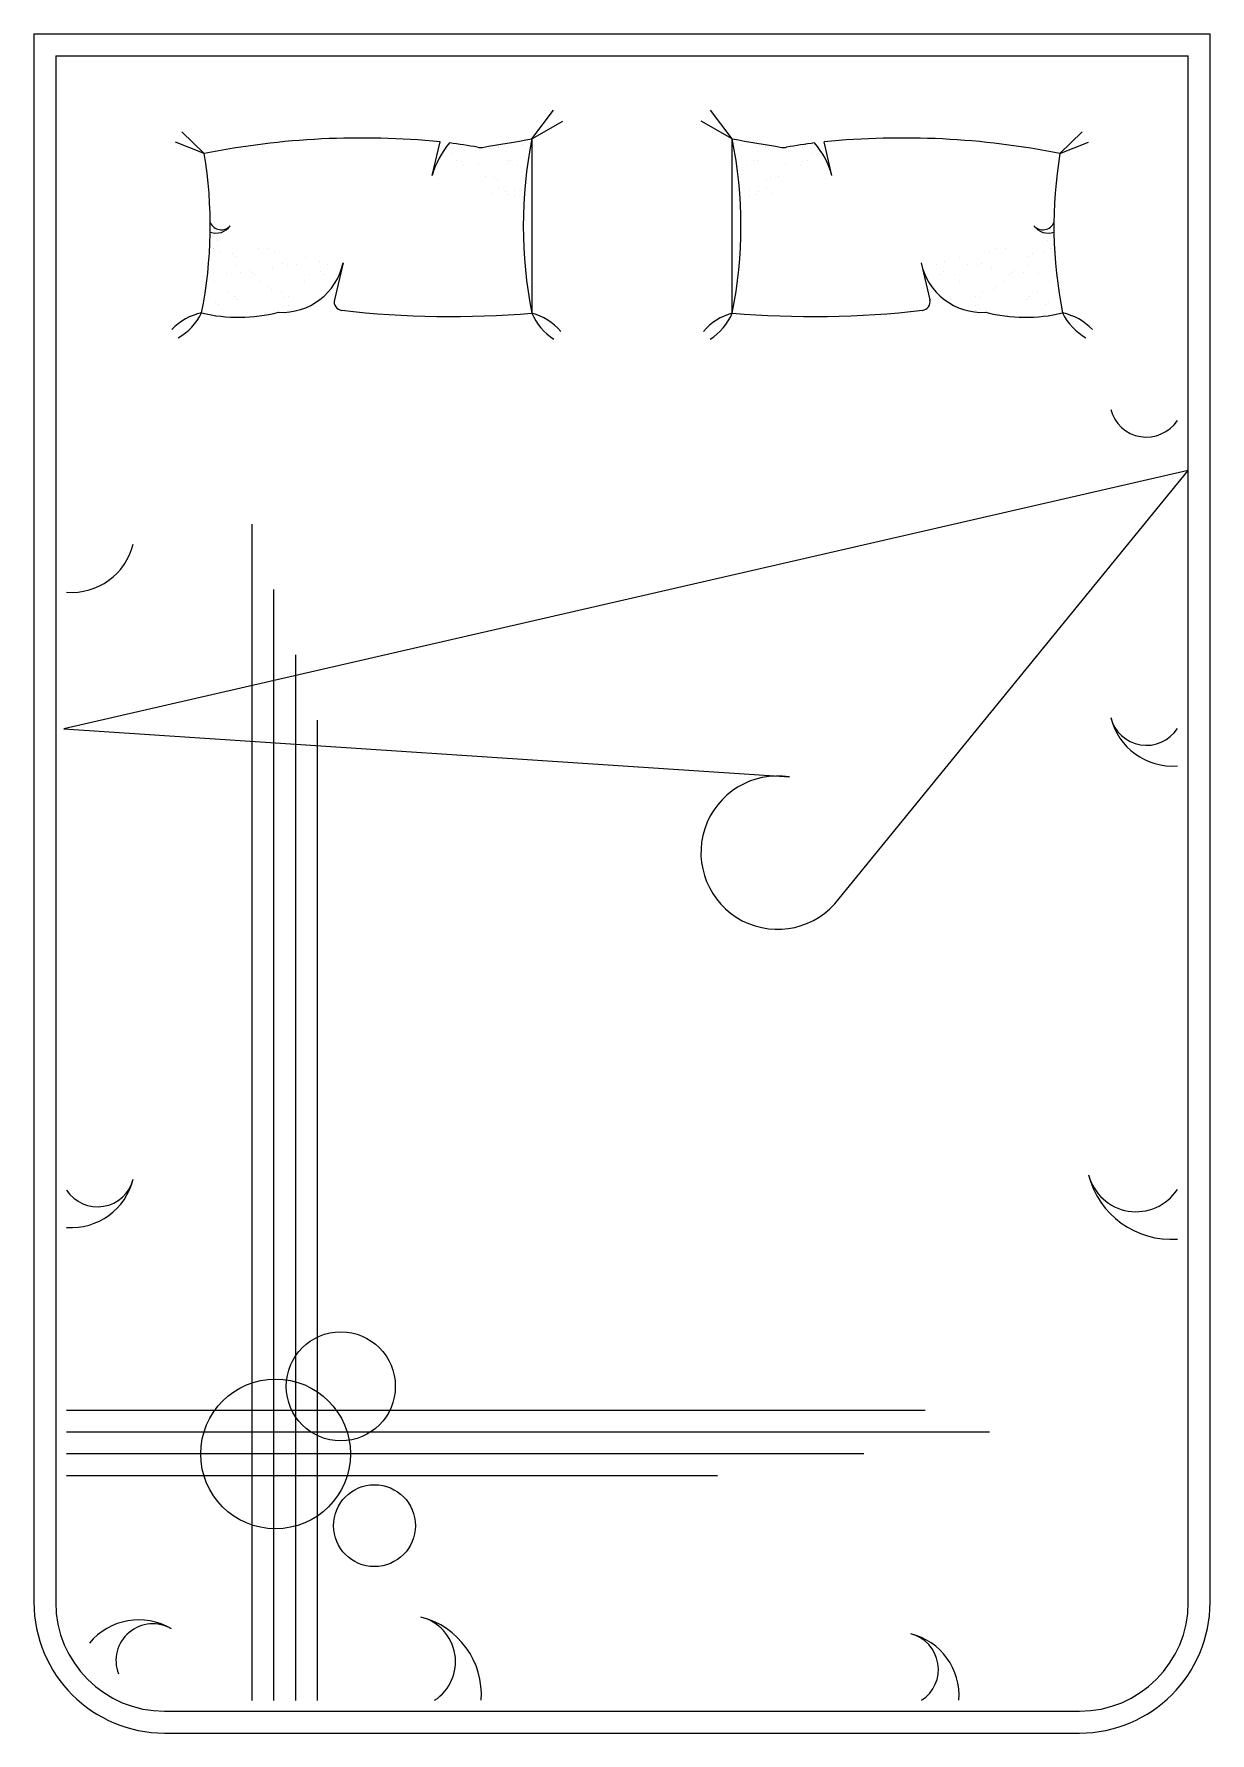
# Model space of a CAD drawing. Header units: inches. Extents: x -2685 to 1781, y -2841 to -270.
# Drawn here: x -2684.71 to -2679.31, y -277.82 to -270.02 of the extents above; entities that cross this region are included whole.
import ezdxf

# ---------------------------------------------------------------- set-up
doc = ezdxf.new("R2010")
doc.units = ezdxf.units.IN
doc.header["$MEASUREMENT"] = 0
doc.layers.add('FURNITURE', color=40, linetype='Continuous')

# ---------------------------------------------------------------- blocks, each defined once
blk = doc.blocks.new('DBED-4FT6')
at = {"layer": 'FURNITURE'}
for p, q in [((-27, 0), (-27, -72)), ((-27, 0), (27, 0)), ((27, -72), (27, 0)), ((-26, -1), (-26, -72)), ((-26, -1), (26, -1)), ((26, -72), (26, -1)), ((-4.135, -4.817), (-3.145, -3.501)), ((5.061, -4.817), (4.071, -3.501)), ((-19.183, -5.486), (-20.208, -4.499)), ((-4.135, -4.817), (-2.714, -4)), ((5.061, -4.817), (3.64, -4)), ((20.109, -5.486), (21.134, -4.499)), ((-19.183, -5.486), (-20.501, -4.967)), ((-8.714, -6.492), (-8.352, -4.952)), ((-7.515, -5.088), (-7.515, -5.088)), ((-7.368, -5.223), (-7.368, -5.223)), ((-6.736, -5.365), (-6.736, -5.365)), ((-6.086, -5.279), (-6.086, -5.279)), ((-5.669, -5.224), (-5.669, -5.224)), ((-4.583, -5.081), (-4.583, -5.081)), ((-4.249, -5.028), (-4.249, -5.028)), ((9.64, -6.492), (9.278, -4.952)), ((20.109, -5.486), (21.427, -4.967)), ((-8.239, -5.563), (-8.239, -5.563)), ((-7.823, -5.508), (-7.823, -5.508)), ((-7.612, -5.81), (-7.612, -5.81)), ((-7.375, -5.846), (-7.375, -5.846)), ((-7.274, -6.025), (-7.274, -6.025)), ((-6.572, -5.953), (-6.572, -5.953)), ((-5.28, -5.819), (-5.28, -5.819)), ((-5.12, -5.805), (-5.12, -5.805)), ((-4.783, -6.02), (-4.783, -6.02)), ((-8.406, -6.637), (-8.406, -6.637)), ((-6.245, -6.56), (-6.245, -6.56)), ((-5.876, -6.591), (-5.876, -6.591)), ((-5.728, -6.726), (-5.728, -6.726)), ((-5.998, -7.339), (-5.998, -7.339)), ((-5.689, -7.035), (-5.689, -7.035)), ((-5.348, -7.253), (-5.348, -7.253)), ((-5.23, -7.361), (-5.23, -7.361)), ((-4.932, -7.198), (-4.932, -7.198)), ((-4.932, -7.455), (-4.932, -7.455)), ((-18.776, -9.839), (-18.776, -9.839)), ((-18.747, -9.832), (-18.747, -9.832)), ((-18.596, -9.463), (-18.596, -9.463)), ((-18.439, -10.054), (-18.439, -10.054)), ((-17.9, -10.101), (-17.9, -10.101)), ((-16.7, -9.842), (-16.7, -9.842)), ((-16.285, -9.834), (-16.285, -9.834)), ((-15.947, -10.049), (-15.947, -10.049)), ((-17.753, -10.236), (-17.753, -10.236)), ((-17.732, -10.633), (-17.732, -10.633)), ((-17.115, -10.874), (-17.115, -10.874)), ((-16.028, -10.731), (-16.028, -10.731)), ((-15.571, -10.555), (-15.571, -10.555)), ((-15.378, -10.645), (-15.378, -10.645)), ((-14.961, -10.59), (-14.961, -10.59)), ((-14.552, -10.264), (-14.552, -10.264)), ((-13.875, -10.447), (-13.875, -10.447)), ((-13.856, -10.902), (-13.856, -10.902)), ((-13.525, -10.565), (-13.525, -10.565)), ((-12.809, -10.504), (-13.207, -12.199)), ((13.735, -10.504), (14.133, -12.199)), ((-18.697, -11.373), (-18.697, -11.373)), ((-18.181, -11.014), (-18.181, -11.014)), ((-17.531, -10.928), (-17.531, -10.928)), ((-16.957, -10.966), (-16.957, -10.966)), ((-16.853, -11.064), (-16.853, -11.064)), ((-16.65, -11.383), (-16.65, -11.383)), ((-16.261, -11.604), (-16.261, -11.604)), ((-14.556, -11.356), (-14.556, -11.356)), ((-14.362, -11.06), (-14.362, -11.06)), ((-13.708, -11.037), (-13.708, -11.037)), ((-18.665, -12.306), (-18.665, -12.306)), ((-18.518, -12.441), (-18.518, -12.441)), ((-18.13, -11.842), (-18.13, -11.842)), ((-17.792, -12.057), (-17.792, -12.057)), ((-17.681, -12.175), (-17.681, -12.175)), ((-16.113, -11.739), (-16.113, -11.739)), ((-15.638, -11.838), (-15.638, -11.838)), ((-15.521, -12.097), (-15.521, -12.097)), ((-15.317, -12.468), (-15.317, -12.468)), ((-15.301, -12.053), (-15.301, -12.053)), ((-18.646, -12.915), (-18.646, -12.915)), ((-17.444, -12.988), (-17.444, -12.988)), ((-16.793, -12.903), (-16.793, -12.903)), ((-16.6, -12.925), (-16.6, -12.925)), ((-16.377, -12.848), (-16.377, -12.848)), ((-15.29, -12.705), (-15.29, -12.705)), ((-21, -77), (21, -77)), ((-21, -78), (21, -78))]:
    blk.add_line(p, q, dxfattribs=at)
at = {"layer": 'FURNITURE', "color": 252}
for p, q in [((5.175, -5.028), (5.175, -5.028)), ((5.509, -5.081), (5.509, -5.081)), ((6.595, -5.224), (6.595, -5.224)), ((7.012, -5.279), (7.012, -5.279)), ((7.662, -5.365), (7.662, -5.365)), ((8.294, -5.223), (8.294, -5.223)), ((8.441, -5.088), (8.441, -5.088)), ((5.709, -6.02), (5.709, -6.02)), ((6.046, -5.805), (6.046, -5.805)), ((6.206, -5.819), (6.206, -5.819)), ((7.498, -5.953), (7.498, -5.953)), ((8.2, -6.025), (8.2, -6.025)), ((8.301, -5.846), (8.301, -5.846)), ((8.538, -5.81), (8.538, -5.81)), ((8.749, -5.508), (8.749, -5.508)), ((9.165, -5.563), (9.165, -5.563)), ((6.654, -6.726), (6.654, -6.726)), ((6.802, -6.591), (6.802, -6.591)), ((7.171, -6.56), (7.171, -6.56)), ((9.332, -6.637), (9.332, -6.637)), ((5.858, -7.198), (5.858, -7.198)), ((5.858, -7.455), (5.858, -7.455)), ((6.156, -7.361), (6.156, -7.361)), ((6.274, -7.253), (6.274, -7.253)), ((6.615, -7.035), (6.615, -7.035)), ((6.924, -7.339), (6.924, -7.339)), ((16.873, -10.049), (16.873, -10.049)), ((17.211, -9.834), (17.211, -9.834)), ((17.626, -9.842), (17.626, -9.842)), ((18.826, -10.101), (18.826, -10.101)), ((19.365, -10.054), (19.365, -10.054)), ((19.522, -9.463), (19.522, -9.463)), ((19.673, -9.832), (19.673, -9.832)), ((19.702, -9.839), (19.702, -9.839)), ((14.451, -10.565), (14.451, -10.565)), ((14.782, -10.902), (14.782, -10.902)), ((14.801, -10.447), (14.801, -10.447)), ((15.478, -10.264), (15.478, -10.264)), ((15.887, -10.59), (15.887, -10.59)), ((16.304, -10.645), (16.304, -10.645)), ((16.497, -10.555), (16.497, -10.555)), ((16.954, -10.731), (16.954, -10.731)), ((18.041, -10.874), (18.041, -10.874)), ((18.658, -10.633), (18.658, -10.633)), ((18.679, -10.236), (18.679, -10.236)), ((14.634, -11.037), (14.634, -11.037)), ((15.288, -11.06), (15.288, -11.06)), ((15.482, -11.356), (15.482, -11.356)), ((17.187, -11.604), (17.187, -11.604)), ((17.576, -11.383), (17.576, -11.383)), ((17.779, -11.064), (17.779, -11.064)), ((17.883, -10.966), (17.883, -10.966)), ((18.457, -10.928), (18.457, -10.928)), ((19.107, -11.014), (19.107, -11.014)), ((19.623, -11.373), (19.623, -11.373)), ((16.227, -12.053), (16.227, -12.053)), ((16.243, -12.468), (16.243, -12.468)), ((16.447, -12.097), (16.447, -12.097)), ((16.565, -11.838), (16.565, -11.838)), ((17.039, -11.739), (17.039, -11.739)), ((18.607, -12.175), (18.607, -12.175)), ((18.718, -12.057), (18.718, -12.057)), ((19.056, -11.842), (19.056, -11.842)), ((19.444, -12.441), (19.444, -12.441)), ((19.591, -12.306), (19.591, -12.306)), ((16.216, -12.705), (16.216, -12.705)), ((17.303, -12.848), (17.303, -12.848)), ((17.526, -12.925), (17.526, -12.925)), ((17.719, -12.903), (17.719, -12.903)), ((18.37, -12.988), (18.37, -12.988)), ((19.572, -12.915), (19.572, -12.915)), ((-16.983, -76.5), (-16.983, -22.5)), ((-15.983, -76.5), (-15.983, -25.5)), ((-14.983, -76.5), (-14.983, -28.5)), ((-13.983, -76.5), (-13.983, -31.5)), ((13.922, -63.189), (-25.5, -63.189)), ((16.878, -64.189), (-25.5, -64.189)), ((11.101, -65.189), (-25.5, -65.189)), ((4.383, -66.189), (-25.5, -66.189))]:
    blk.add_line(p, q, dxfattribs=at)
at = {"layer": 'FURNITURE', "color": 253}
for p, q in [((26, -20.043), (-25.629, -31.897)), ((9.968, -39.683), (26, -20.043)), ((-25.629, -31.897), (7.694, -34.109))]:
    blk.add_line(p, q, dxfattribs=at)
at = {"layer": 'FURNITURE', "color": 252}
for centre, radius in [((-12.912, -62.085), 2.504), ((-15.907, -65.189), 3.437), ((-11.365, -68.482), 1.878)]:
    blk.add_circle(centre, radius, dxfattribs=at)
at = {"layer": 'FURNITURE'}
for centre, radius, start, end in [((-11.965, -41.817), 37.041, 84.40286, 101.23708), ((-4.826, -7.609), 4.045, 139.90976, 163.97559), ((-11.523, -33.347), 28.571, 80.14094, 82.75539), ((-6.494, -4.41), 0.8, 260.14094, 276.03183), ((-67.642, 360.611), 370.906, 279.50225, 279.85886), ((15.665, -8.817), 20.2, 168.57881, 191.42119), ((15.665, -8.817), 20.2, 168.57881, 191.42119), ((42751.262, -8.817), 42755.397, 179.9946397, 180.0053603), ((-14.739, -8.817), 20.2, 348.57881, 11.42119), ((-42750.336, -8.817), 42755.397, 359.9946397, 0.0053603), ((-14.739, -8.817), 20.2, 348.57881, 11.42119), ((68.568, 360.611), 370.906, 260.14114, 260.49775), ((7.42, -4.41), 0.8, 263.96817, 279.85906), ((12.449, -33.347), 28.571, 97.24461, 99.85906), ((5.752, -7.609), 4.045, 16.02441, 40.09024), ((12.891, -41.817), 37.041, 78.76292, 95.59714), ((-39.107, -8.817), 20.2, 348.60697, 9.49174), ((40.033, -8.817), 20.2, 170.50826, 191.39303), ((-18.634, -8.363), 0.782, 249.49685, 325.7978), ((-18.4, -8.445), 0.546, 201.80407, 319.13343), ((19.326, -8.445), 0.546, 220.86657, 338.19593), ((19.56, -8.363), 0.782, 214.2022, 290.50315), ((-15.614, -9.917), 2.866, 266.78253, 348.17191), ((16.54, -9.917), 2.866, 191.82809, 273.21747), ((-12.817, -12.291), 0.4, 166.78733, 262.87698), ((13.743, -12.291), 0.4, 277.12302, 13.21267), ((-18.776, -15.362), 2.609, 101.69353, 136.56355), ((-21.65, -11.665), 2.609, 299.14853, 334.01854), ((-17.598, -5.617), 7.39, 256.64985, 284.28558), ((-7.849, 31.233), 44.206, 263.48256, 274.81989), ((-1.728, -11.809), 2.609, 202.72425, 237.59427), ((-4.808, -15.337), 2.609, 40.17925, 75.04926), ((5.734, -15.337), 2.609, 104.95074, 139.82075), ((2.654, -11.809), 2.609, 302.40573, 337.27575), ((8.775, 31.233), 44.206, 265.18011, 276.51744), ((18.524, -5.617), 7.39, 255.71442, 283.35015), ((19.702, -15.362), 2.609, 43.43645, 78.30647), ((22.576, -11.665), 2.609, 205.98146, 240.85147), ((-21, -72), 6, 180, 270), ((-21, -72), 5, 180, 270), ((21, -72), 5, 270, 0), ((21, -72), 6, 270, 0)]:
    blk.add_arc(centre, radius, start, end, dxfattribs=at)
at = {"layer": 'FURNITURE', "color": 251}
for centre, radius, start, end in [((24.081, -16.814), 1.693, 194.45154, 326.91058), ((-25.288, -22.706), 2.934, 265.85941, 345.95274), ((24.081, -30.964), 1.693, 194.45154, 326.91058), ((25.288, -30.674), 2.934, 194.04726, 274.14059), ((-25.288, -51.861), 2.934, 265.85941, 345.95274), ((-24.081, -52.15), 1.693, 213.08942, 345.54846), ((23.609, -51.811), 2.257, 194.45154, 326.91058), ((25.218, -51.424), 3.912, 194.04726, 274.14059), ((-22.19, -75.74), 2.934, 59.04726, 140.62165), ((-21.542, -74.682), 1.693, 59.45154, 200.6983), ((-9.76, -74.727), 2.116, 303.08942, 75.54846), ((-10.122, -76.235), 3.667, 355.85941, 75.95274), ((12.546, -76.288), 2.934, 355.85941, 75.95274), ((12.835, -75.081), 1.693, 303.08942, 75.54846)]:
    blk.add_arc(centre, radius, start, end, dxfattribs=at)
at = {"layer": 'FURNITURE', "color": 253}
blk.add_arc((7.144, -37.584), 3.519, 81.01591, 323.38318, dxfattribs=at)

msp = doc.modelspace()

# ---------------------------------------------------------------- block references
at = {"xscale": 0.1, "yscale": 0.1, "zscale": 0.1}
msp.add_blockref('DBED-4FT6', (-2682.008, -270.0245), dxfattribs=at)

doc.saveas('drawing.dxf')
